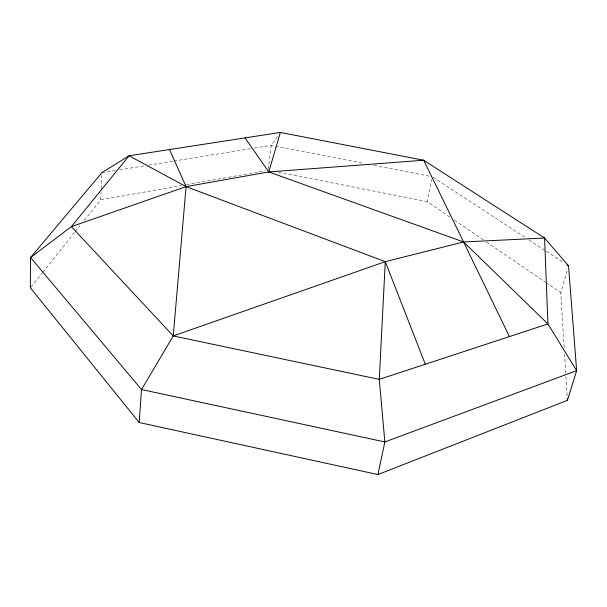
<?xml version="1.0" encoding="UTF-8"?>
<svg xmlns="http://www.w3.org/2000/svg" width="607" height="607" viewBox="0 0 607 607"><rect width="100%" height="100%" fill="white"/><g stroke="black" fill="none" stroke-linecap="round" stroke-linejoin="round"><path stroke-width="0.46" stroke-dasharray="3.04 2.28" d="M84.161 220.523L100.724 199.809L101.035 192.328M101.194 188.587L101.748 175.491M268.233 169.338L271.238 145.346L277.672 136.234M449.787 217.01L427.123 201.577L431.721 179.513M564.153 347.416L560.777 292.604L567.492 269.409M30.942 287.073L42.179 273.029M42.771 272.285L74.699 232.352M75.291 231.616L80.025 225.698M100.724 199.809L181.63 185.53M186.281 184.71L265.327 170.757M101.87 172.684L115.907 170.423M119.647 169.816L144.914 165.741M148.654 165.134L172.987 161.204M173.921 161.06L250.653 148.669M254.401 148.062L271.238 145.346L363.798 163.397M373.98 165.385L430.446 176.394M278.34 172.274L427.123 201.577M433.087 177.274L524.964 237.352M528.925 239.947L545.556 250.82M546.353 251.336L563.774 262.732M454.476 220.204L483.4 239.902M486.526 242.034L545.139 281.959M545.921 282.49L560.777 292.604M564.563 354.025L565.724 372.926M565.959 376.704L567.181 396.553"/><path stroke-width="0.91" d="M139.223 422.525L141.522 389.527L173.253 335.937L385.278 261.655L463.596 241.965L544.578 238.02L547.924 323.933L379.269 379.375L173.253 335.937L71.398 226.639L186.083 186.63L268.764 171.94L423.671 160.233L463.596 241.965L547.924 323.933L576.65 370.649L384.853 441.949L141.522 389.527L30.555 257.512L71.398 226.639L129.063 155.787L186.083 186.63L385.278 261.655L379.269 379.375L384.853 441.949L377.911 474.56L139.223 422.525L30.35 287.817L30.555 257.512L101.87 172.684L129.063 155.787L280.358 132.44L423.671 160.233L544.578 238.02L568.531 265.843L576.65 370.649L567.416 400.332L377.911 474.56M173.253 335.937L186.083 186.63L169.505 149.542M509.41 336.597L463.596 241.965L268.764 171.94L280.358 132.44M566.946 264.804L568.531 265.843M245.031 137.888L268.764 171.94M385.278 261.655L425.302 364.246M567.295 398.442L567.416 400.332"/></g></svg>
